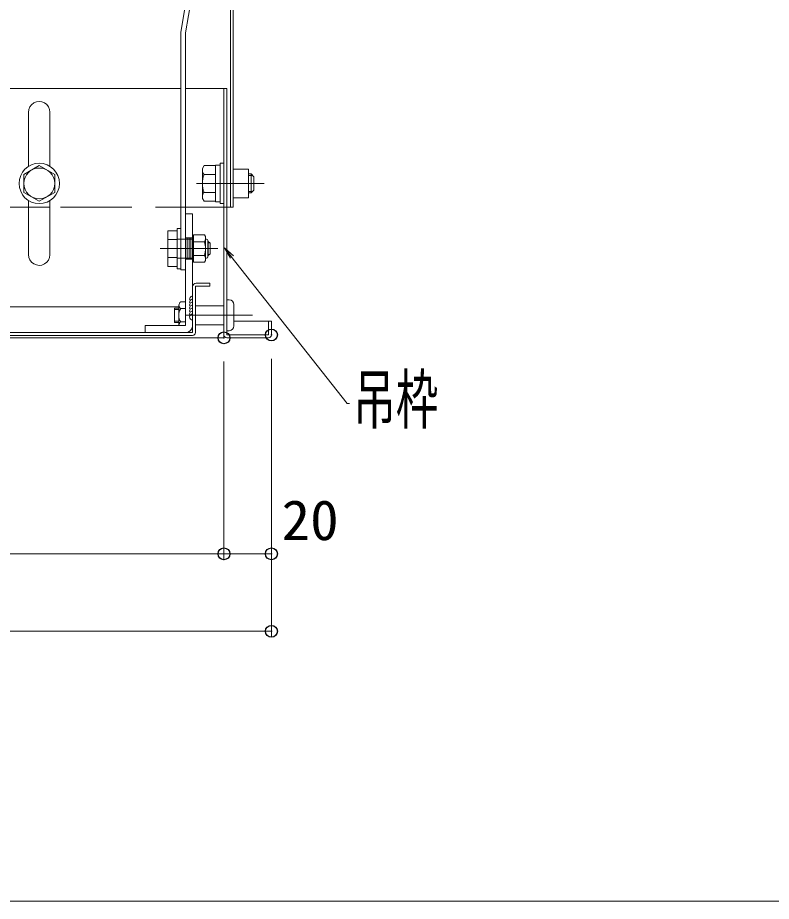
# Model space of a CAD drawing. Units: millimetres, scale not verified. Extents: x -2000 to 2000, y -1385 to 1385.
# Drawn here: x -1004.5 to -687.1, y -1385.1 to -1013 of the extents above; entities that cross this region are included whole.
import ezdxf
from ezdxf.enums import TextEntityAlignment as Align

# ---------------------------------------------------------------- set-up
doc = ezdxf.new("R2010")
doc.units = ezdxf.units.MM
doc.header["$LTSCALE"] = 10
doc.header["$PDMODE"] = 32
doc.header["$PDSIZE"] = 5
for name, pattern in [('CHAIN2', [12, 9, -1, 1, -1]), ('DASHED1', [1.8, 1.2, -0.6]), ('DASHED2', [3, 2, -1]), ('DASHED3', [4, 3, -1])]:
    doc.linetypes.add(name, pattern=pattern)
for name, color, linetype, lineweight in [('0-0_zumenwaku', 6, 'Continuous', 9), ('0-2_sunpou', 1, 'Continuous', 9), ('0-3_0', 4, 'Continuous', 9), ('0-9_center', 5, 'Continuous', 9), ('0-D_SUNPO', 1, 'Continuous', 9), ('1-2_mekakushi', 7, 'Continuous', 9), ('1-6_08文字', 1, 'Continuous', 9), ('1-9_CYA_SSD', 134, 'DASHED2', 9), ('1-A_PARTS_SIN', 4, 'CHAIN2', 9), ('1-B_GRE_M', 3, 'Continuous', 9), ('1-C_CYA_M', 4, 'Continuous', 9), ('1-D_RED_M', 1, 'Continuous', 9), ('1-F_MAZ_SSD', 6, 'DASHED2', 9), ('2-0_PARTS2', 6, 'DASHED1', 9), ('2-4_RED_SS', 1, 'Continuous', 9), ('2-5_PARTS3', 4, 'Continuous', 9), ('2-8_1', 7, 'Continuous', 9)]:
    doc.layers.add(name, color=color, linetype=linetype, lineweight=lineweight)
doc.layers.add('0-B_DEFPOINTS', color=7, linetype='Continuous')
doc.styles.add('ＭＳ ゴシック', font='')
doc.styles.get('ＭＳ ゴシック').set_extended_font_data('MS Gothic')

# ---------------------------------------------------------------- blocks, each defined once
blk = doc.blocks.new('_ORIGIN')
at = {"layer": '0-3_0', "color": 1}
blk.add_line((0, 0), (-10, 0), dxfattribs=at)
blk.add_circle((0, 0), 5, dxfattribs=at)
blk = doc.blocks.new('AWD_10')
at = {"layer": '2-5_PARTS3'}
blk.add_line((-50, 0), (50, 0), dxfattribs=at)
for centre, end in [((-37.5, 0), 180), ((-25, 0), 120), ((-12.5, 0), 120), ((0, 0), 120), ((12.5, 0), 120), ((25, 0), 120), ((37.5, 0), 120)]:
    blk.add_arc(centre, 12.5, 0, end, dxfattribs=at)
blk = doc.blocks.new('_OPEN')
at = {"layer": '0-3_0'}
blk.add_line((0, 0), (-10, 0), dxfattribs=at)
blk.add_lwpolyline([(-10, 1.67), (0, 0), (-10, -1.67)], dxfattribs=at)

msp = doc.modelspace()

# ---------------------------------------------------------------- linework, layer by layer
at = {"layer": '0-0_zumenwaku'}
msp.add_lwpolyline([(-2000.11, -1385.13), (1999.89, -1385.13), (1999.89, 1384.87), (-2000.11, 1384.87)], close=True, dxfattribs=at)
at = {"layer": '0-2_sunpou'}
for p, q in [((-897.63, -1156.65), (-897.63, -1273.93)), ((-897.63, -1156.65), (-897.63, -1241.32)), ((-917.63, -1157.85), (-917.63, -1241.32)), ((-912.63, -1238.82), (-902.63, -1238.82)), ((-1527.43, -1271.43), (-902.63, -1271.43))]:
    msp.add_line(p, q, dxfattribs=at)
at = {"layer": '0-3_0'}
for p, q in [((-914.93, -891.05), (-914.93, -1030.56)), ((-913.73, -891.05), (-913.73, -1028.16)), ((-927.33, -969.25), (-935.83, -1019.25)), ((-925.33, -969.42), (-933.83, -1019.42)), ((-935.83, -1019.25), (-935.83, -1119.26)), ((-933.83, -1019.42), (-933.83, -1119.26)), ((-914.93, -1022.9), (-914.93, -1092.85)), ((-913.73, -1022.9), (-913.73, -1092.85)), ((-935.83, -1042.85), (-1215.03, -1042.85)), ((-916.43, -1042.85), (-933.83, -1042.85)), ((-917.63, -1042.85), (-917.63, -1147.85)), ((-916.43, -1042.85), (-916.43, -1146.65)), ((-913.73, -1082.85), (-907.23, -1082.85)), ((-933.83, -1142.65), (-933.83, -1095.65)), ((-933.83, -1095.65), (-930.83, -1095.65)), ((-930.83, -1095.65), (-930.83, -1142.65)), ((-933.83, -1119.26), (-935.83, -1119.26)), ((-930.83, -1126.35), (-930.83, -1145.65)), ((-929.63, -1126.05), (-929.63, -1145.65)), ((-923.63, -1126.05), (-929.63, -1126.05)), ((-923.63, -1124.85), (-929.33, -1124.85)), ((-923.63, -1126.05), (-923.63, -1124.85)), ((-936.62, -1134.85), (-1214.96, -1134.85)), ((-913.43, -1140.85), (-897.63, -1140.85)), ((-898.83, -1140.85), (-898.83, -1146.65)), ((-897.63, -1140.85), (-897.63, -1146.65)), ((-930.83, -1145.65), (-1214.96, -1145.65)), ((-950.83, -1142.65), (-933.83, -1142.65)), ((-950.83, -1142.65), (-950.83, -1145.65)), ((-950.83, -1145.65), (-933.83, -1145.65)), ((-917.63, -1147.85), (-1215.03, -1147.85)), ((-917.63, -1147.85), (-1215.03, -1147.85)), ((-930.83, -1146.85), (-1214.96, -1146.85)), ((-916.43, -1146.65), (-898.83, -1146.65)), ((-916.43, -1147.85), (-898.83, -1147.85))]:
    msp.add_line(p, q, dxfattribs=at)
at = {"layer": '0-3_0', "color": 1}
for p, q in [((-917.63, -1157.85), (-917.63, -1241.32)), ((-1507.43, -1238.82), (-922.63, -1238.82))]:
    msp.add_line(p, q, dxfattribs=at)
at = {"layer": '0-3_0'}
for centre, radius, start, end in [((-929.33, -1126.35), 1.5, 90, 180), ((-933.83, -1142.65), 3, 270, 0), ((-930.83, -1145.65), 1.2, 270, 0), ((-916.43, -1146.65), 1.2, 180, 270), ((-898.83, -1146.65), 1.2, 270, 0)]:
    msp.add_arc(centre, radius, start, end, dxfattribs=at)
at = {"layer": '0-9_center'}
msp.add_line((-900.69, -1082.85), (-929.27, -1082.85), dxfattribs=at)
at = {"layer": '0-B_DEFPOINTS'}
for p in [(-917.63, -1147.85), (-897.63, -1146.65), (-917.63, -1238.82), (-897.63, -1238.82), (-897.63, -1271.43)]:
    msp.add_point(p, dxfattribs=at)
at = {"layer": '1-2_mekakushi'}
for p, q in [((-921.23, -1075.15), (-921.23, -1090.55)), ((-921.23, -1075.15), (-919.23, -1075.15)), ((-919.23, -1074.35), (-919.23, -1091.35)), ((-919.23, -1074.35), (-917.63, -1074.35)), ((-926.73, -1076.55), (-926.73, -1089.15)), ((-907.23, -1076.85), (-913.73, -1076.85)), ((-907.23, -1076.85), (-907.23, -1088.85)), ((-907.23, -1078.85), (-906.23, -1078.85)), ((-905.03, -1080.05), (-906.23, -1078.85)), ((-906.23, -1086.85), (-906.23, -1078.85)), ((-926.03, -1079.1), (-921.23, -1079.1)), ((-905.03, -1085.65), (-905.03, -1080.05)), ((-906.23, -1086.85), (-905.03, -1085.65)), ((-926.03, -1090.35), (-926.73, -1089.15)), ((-926.03, -1086.6), (-921.23, -1086.6)), ((-907.23, -1088.85), (-913.73, -1088.85)), ((-906.23, -1086.85), (-907.23, -1086.85)), ((-921.23, -1090.35), (-926.03, -1090.35)), ((-921.23, -1090.55), (-919.23, -1090.55)), ((-919.23, -1091.35), (-917.63, -1091.35)), ((-916.43, -1092.85), (-913.73, -1092.85))]:
    msp.add_line(p, q, dxfattribs=at)
at = {"layer": '1-2_mekakushi', "color": 3}
for p, q in [((-907.23, -1079.47), (-905.6, -1079.47)), ((-907.23, -1086.22), (-905.6, -1086.22))]:
    msp.add_line(p, q, dxfattribs=at)
at = {"layer": '1-2_mekakushi'}
msp.add_lwpolyline([(-921.23, -1075.35), (-926.03, -1075.35), (-926.73, -1076.55)], dxfattribs=at)
for centre, radius, start, end in [((-923.84, -1077.22), 2.89, 180, 220.5314), ((-916.25, -1082.85), 10.48, 159.0499, 200.9501), ((-923.84, -1088.47), 2.89, 139.4686, 180)]:
    msp.add_arc(centre, radius, start, end, dxfattribs=at)
at = {"layer": '1-6_08文字'}
msp.add_lwpolyline([(-864.7, -1175.55), (-865.7, -1175.55), (-916.78, -1110.74)], dxfattribs=at)
at = {"layer": '1-9_CYA_SSD', "linetype": 'DASHED3'}
for p, q in [((-999.93, -1092.85), (-1214.96, -1092.85)), ((-916.43, -1092.85), (-990.93, -1092.85))]:
    msp.add_line(p, q, dxfattribs=at)
at = {"layer": '1-A_PARTS_SIN'}
for p, q in [((-900.69, -1082.85), (-929.27, -1082.85)), ((-944.48, -1110.26), (-920.17, -1110.26)), ((-905.64, -1138.35), (-933.89, -1138.35))]:
    msp.add_line(p, q, dxfattribs=at)
at = {"layer": '1-B_GRE_M'}
for p, q in [((-999.93, -1075.64), (-999.93, -1052.91)), ((-990.93, -1075.64), (-990.93, -1052.85)), ((-999.93, -1112.79), (-999.93, -1090.06)), ((-990.93, -1112.85), (-990.93, -1090.06))]:
    msp.add_line(p, q, dxfattribs=at)
for centre, start, end in [((-995.43, -1052.85), 0.0001, 180.7646), ((-995.43, -1112.85), 179.2354, 359.9998)]:
    msp.add_arc(centre, 4.5, start, end, dxfattribs=at)
at = {"layer": '1-C_CYA_M'}
for p, q in [((-990.93, -1092.85), (-999.93, -1092.85)), ((-916.43, -1092.85), (-913.73, -1092.85)), ((-917.63, -1134.35), (-929.63, -1134.35)), ((-915.43, -1131.85), (-916.43, -1131.85)), ((-913.43, -1142.85), (-913.43, -1133.85)), ((-938.52, -1141.35), (-938.52, -1135.35)), ((-938.52, -1135.35), (-936.62, -1135.35)), ((-938.52, -1135.89), (-936.62, -1135.89)), ((-938.52, -1140.81), (-936.62, -1140.81)), ((-938.52, -1141.35), (-936.62, -1141.35)), ((-917.63, -1142.35), (-929.63, -1142.35)), ((-915.43, -1144.85), (-916.43, -1144.85))]:
    msp.add_line(p, q, dxfattribs=at)
for centre, start, end in [((-915.43, -1133.85), 0, 90), ((-915.43, -1142.85), 270, 0)]:
    msp.add_arc(centre, 2, start, end, dxfattribs=at)
at = {"layer": '1-D_RED_M'}
for p, q in [((-921.23, -1075.15), (-921.23, -1090.55)), ((-921.23, -1075.15), (-919.23, -1075.15)), ((-919.23, -1074.35), (-919.23, -1091.35)), ((-919.23, -1074.35), (-917.63, -1074.35)), ((-926.03, -1075.35), (-926.73, -1076.55)), ((-926.73, -1076.55), (-926.73, -1089.15)), ((-921.23, -1075.35), (-926.03, -1075.35)), ((-907.23, -1076.85), (-913.73, -1076.85)), ((-907.23, -1076.85), (-907.23, -1088.85)), ((-907.23, -1078.85), (-906.23, -1078.85)), ((-905.03, -1080.05), (-906.23, -1078.85)), ((-1001.93, -1086.6), (-1001.93, -1079.09)), ((-988.93, -1086.6), (-988.93, -1079.1)), ((-926.03, -1079.1), (-921.23, -1079.1)), ((-905.03, -1085.65), (-905.03, -1080.05)), ((-913.73, -1082.85), (-907.23, -1082.85)), ((-906.23, -1086.85), (-905.03, -1085.65)), ((-1001.93, -1086.6), (-995.43, -1090.35)), ((-995.43, -1090.35), (-988.93, -1086.6)), ((-926.03, -1090.35), (-926.73, -1089.15)), ((-926.03, -1086.6), (-921.23, -1086.6)), ((-907.23, -1088.85), (-913.73, -1088.85)), ((-906.23, -1086.85), (-907.23, -1086.85)), ((-921.23, -1090.35), (-926.03, -1090.35)), ((-921.23, -1090.55), (-919.23, -1090.55)), ((-919.23, -1091.35), (-917.63, -1091.35)), ((-941.33, -1117.76), (-941.33, -1102.76)), ((-941.33, -1102.76), (-937.33, -1102.76)), ((-937.33, -1101.76), (-937.33, -1118.76)), ((-937.33, -1101.76), (-935.83, -1101.76)), ((-937.33, -1117.76), (-937.33, -1102.76)), ((-935.83, -1101.76), (-935.83, -1118.76)), ((-930.43, -1104.48), (-930.43, -1116.03)), ((-925.87, -1104.48), (-930.43, -1104.48)), ((-925.43, -1105.26), (-925.87, -1104.48)), ((-941.33, -1106.5), (-937.33, -1106.5)), ((-930.43, -1106.26), (-930.83, -1106.26)), ((-925.87, -1107.37), (-930.43, -1107.37)), ((-925.43, -1115.26), (-925.43, -1105.26)), ((-925.13, -1106.26), (-924.93, -1106.26)), ((-924.43, -1113.76), (-924.43, -1106.76)), ((-924.23, -1107.26), (-924.43, -1107.26)), ((-924.23, -1107.26), (-923.43, -1108.06)), ((-923.43, -1112.46), (-923.43, -1108.06)), ((-924.23, -1113.26), (-923.43, -1112.46)), ((-941.33, -1114.01), (-937.33, -1114.01)), ((-930.43, -1114.26), (-930.83, -1114.26)), ((-930.43, -1113.14), (-925.87, -1113.14)), ((-930.43, -1116.03), (-925.87, -1116.03)), ((-925.87, -1116.03), (-925.43, -1115.26)), ((-925.13, -1114.26), (-924.93, -1114.26)), ((-924.23, -1113.26), (-924.43, -1113.26)), ((-937.33, -1117.76), (-941.33, -1117.76)), ((-937.33, -1118.76), (-935.83, -1118.76))]:
    msp.add_line(p, q, dxfattribs=at)
msp.add_lwpolyline([(-988.93, -1079.1), (-995.43, -1075.34), (-1001.93, -1079.09)], dxfattribs=at)
for radius in [8.5, 6.5]:
    msp.add_circle((-995.43, -1082.85), radius, dxfattribs=at)
for centre, radius, start, end in [((-923.84, -1077.22), 2.89, 180, 220.5314), ((-916.25, -1082.85), 10.48, 159.0499, 200.9501), ((-923.84, -1088.47), 2.89, 139.4686, 180), ((-927.98, -1105.93), 2.56, 325.6157, 0), ((-934.98, -1110.26), 9.55, 342.4121, 17.5879), ((-925.13, -1105.96), 0.3, 180, 270), ((-924.93, -1106.76), 0.5, 0, 90), ((-927.98, -1114.59), 2.56, 0, 34.3843), ((-925.13, -1114.56), 0.3, 90, 180), ((-924.93, -1113.76), 0.5, 270, 0)]:
    msp.add_arc(centre, radius, start, end, dxfattribs=at)
at = {"layer": '1-F_MAZ_SSD'}
for p, q in [((-933.83, -1105.76), (-930.83, -1105.76)), ((-933.08, -1105.76), (-933.08, -1114.76)), ((-932.33, -1105.76), (-932.33, -1114.76)), ((-931.58, -1105.76), (-931.58, -1114.76)), ((-933.83, -1114.76), (-930.83, -1114.76))]:
    msp.add_line(p, q, dxfattribs=at)
at = {"layer": '2-0_PARTS2'}
for p, q in [((-930.83, -1106.26), (-937.33, -1106.26)), ((-930.83, -1114.26), (-937.33, -1114.26))]:
    msp.add_line(p, q, dxfattribs=at)
at = {"layer": '2-4_RED_SS'}
for p, q in [((-906.23, -1086.85), (-906.23, -1078.85)), ((-907.23, -1079.47), (-905.6, -1079.47)), ((-907.23, -1086.22), (-905.6, -1086.22)), ((-923.69, -1107.8), (-924.43, -1107.8)), ((-924.23, -1107.26), (-924.23, -1113.26)), ((-923.69, -1112.71), (-924.43, -1112.71))]:
    msp.add_line(p, q, dxfattribs=at)
at = {"layer": '2-5_PARTS3'}
for p, q in [((-936.62, -1142.57), (-936.62, -1134.13)), ((-935.87, -1132.72), (-933.83, -1132.72)), ((-935.87, -1135.54), (-933.83, -1135.54)), ((-935.87, -1141.16), (-933.83, -1141.16))]:
    msp.add_line(p, q, dxfattribs=at)
for centre, radius, start, end in [((-934.92, -1134.13), 1.69, 123.855, 236.145), ((-930.97, -1138.35), 5.65, 150.1372, 209.863), ((-934.92, -1142.57), 1.69, 123.855, 182.7486)]:
    msp.add_arc(centre, radius, start, end, dxfattribs=at)
at = {"layer": '2-8_1'}
for p, q in [((-938.52, -1135.89), (-936.62, -1135.89)), ((-938.52, -1140.81), (-936.62, -1140.81))]:
    msp.add_line(p, q, dxfattribs=at)

# ---------------------------------------------------------------- block references
at = {"layer": '0-2_sunpou', "xscale": 0.5, "yscale": 0.5, "rotation": 180}
msp.add_blockref('_ORIGIN', (-917.63, -1238.82), dxfattribs=at)
at = {"layer": '0-2_sunpou', "xscale": 0.5, "yscale": 0.5}
for p in [(-897.63, -1238.82), (-897.63, -1271.43)]:
    msp.add_blockref('_ORIGIN', p, dxfattribs=at)
at = {"layer": '0-3_0', "xscale": 0.5, "yscale": 0.5}
msp.add_blockref('_ORIGIN', (-917.63, -1238.82), dxfattribs=at)
at = {"layer": '0-D_SUNPO', "xscale": 0.1, "yscale": 0.1, "rotation": 90}
msp.add_blockref('AWD_10', (-930.83, -1135.32), dxfattribs=at)
at = {"layer": '1-6_08文字', "xscale": 0.5, "yscale": 0.5, "rotation": 128.78286}
msp.add_blockref('_OPEN', (-917.4, -1109.96), dxfattribs=at)

# ---------------------------------------------------------------- texts
at = {"layer": '0-2_sunpou', "color": 2, "style": 'ＭＳ ゴシック', "width": 1.05}
msp.add_text('20', height=16.86, dxfattribs=at).set_placement((-893.39, -1238.09), align=Align.BOTTOM_LEFT)
at = {"layer": '1-6_08文字', "color": 2, "style": 'ＭＳ ゴシック', "width": 0.65}
msp.add_text('吊枠', height=20.23, dxfattribs=at).set_placement((-863.18, -1189.94), align=Align.BOTTOM_LEFT)

doc.saveas('drawing.dxf')
